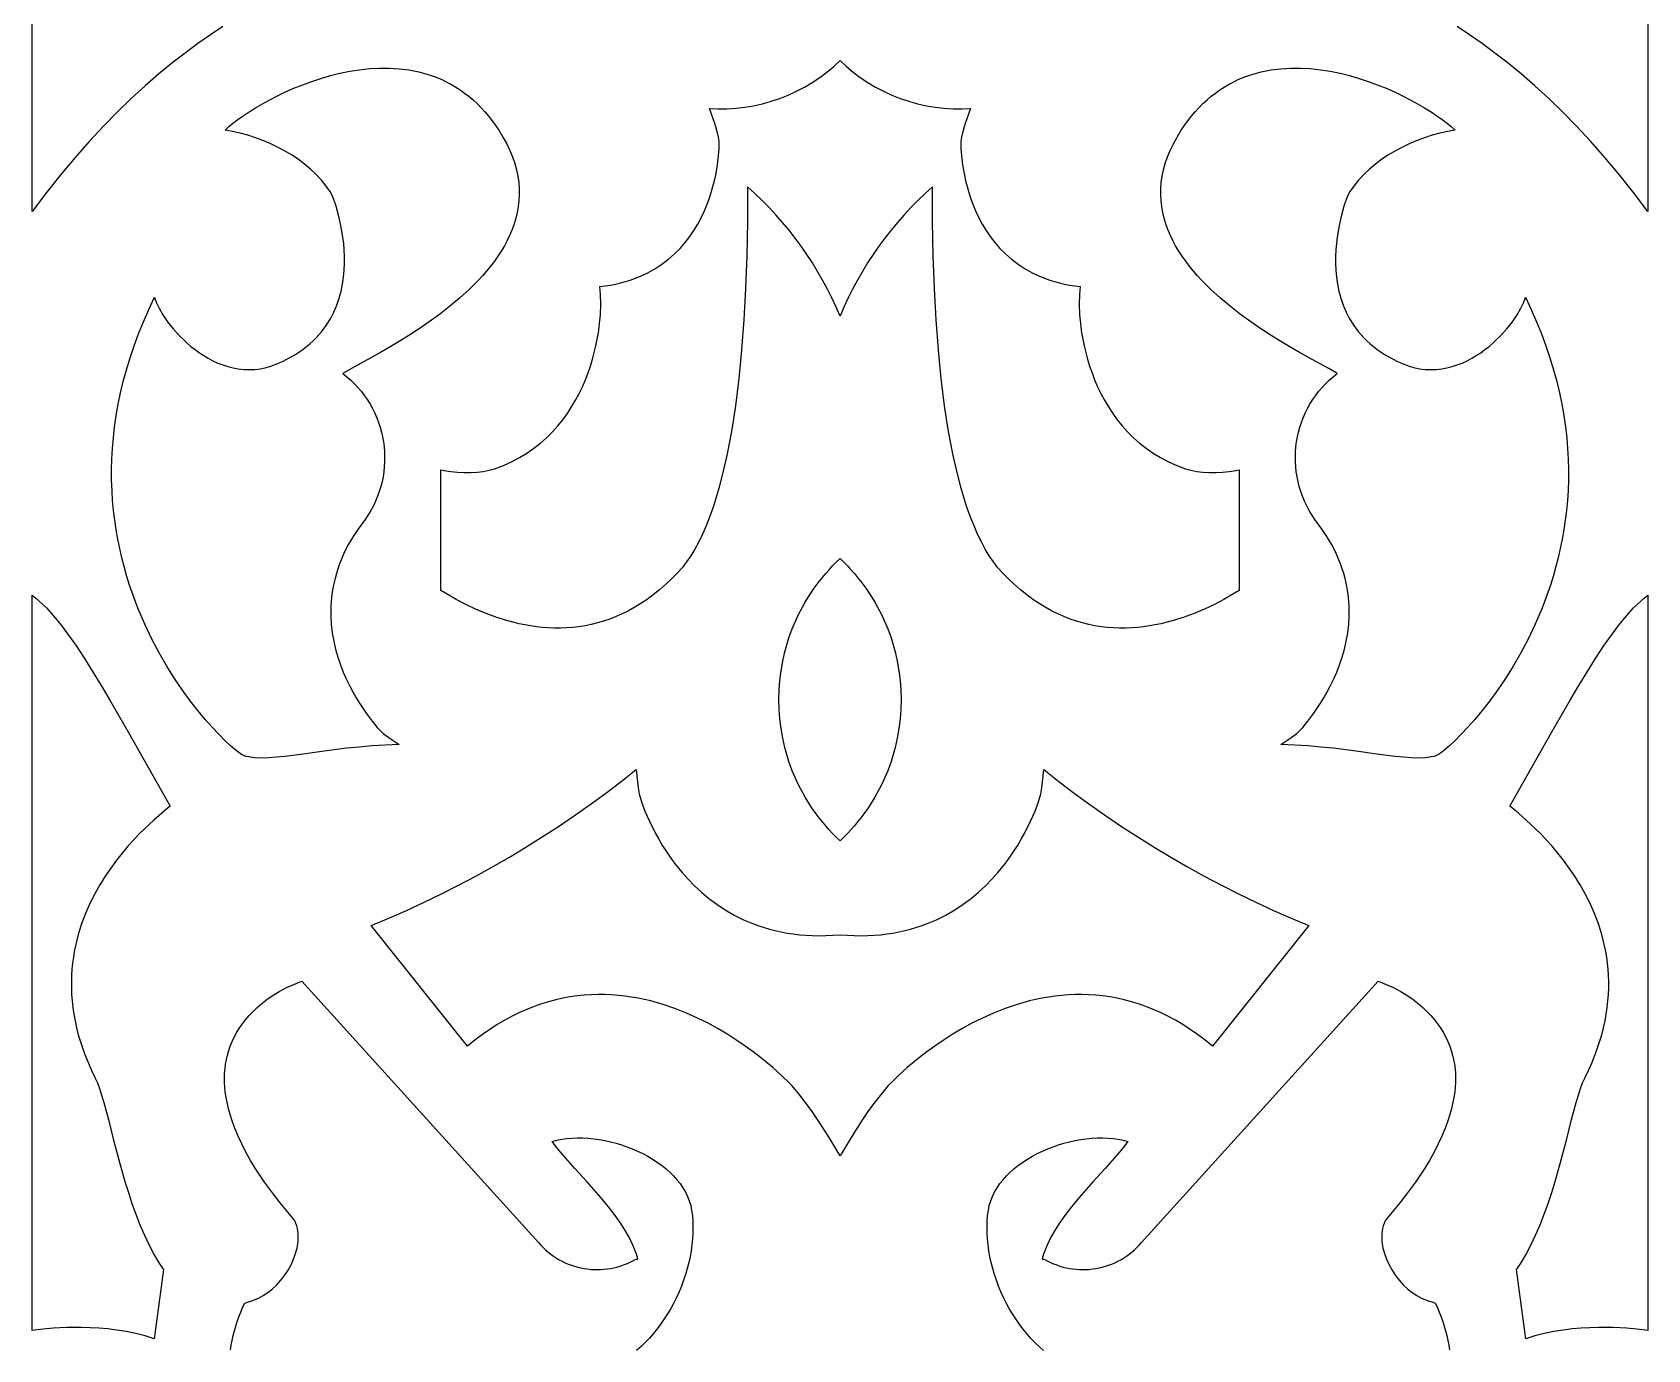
# Model space of a CAD drawing. Extents: x -350 to 350, y -780 to 780.
# Drawn here: x 190 to 270, y -253.9 to -188.7 of the extents above; entities that cross this region are included whole.
import ezdxf

# ---------------------------------------------------------------- set-up
doc = ezdxf.new("R2010")
doc.units = 0
doc.layers.add('LAYER_1', color=18, linetype='CONTINUOUS')

msp = doc.modelspace()

# ---------------------------------------------------------------- linework, layer by layer
at = {"layer": 'LAYER_1'}
for points in [[(199.436, -188.388), (198.83, -188.79), (198.207, -189.225), (197.57, -189.695), (196.92, -190.202), (196.259, -190.745), (195.587, -191.328), (194.905, -191.951), (194.217, -192.615), (193.522, -193.322), (192.822, -194.074), (192.118, -194.87), (191.413, -195.714), (190.707, -196.605), (190.002, -197.546), (190.002, -173.176)], [(270.001, -173.177), (270.001, -197.545), (269.297, -196.605), (268.591, -195.714), (267.886, -194.87), (267.183, -194.074), (266.483, -193.322), (265.788, -192.615), (265.099, -191.951), (264.418, -191.328), (263.746, -190.745), (263.084, -190.202), (262.434, -189.695), (261.797, -189.225), (261.175, -188.79), (260.569, -188.388)], [(199.815, -253.922), (199.854, -253.684), (199.901, -253.447), (199.954, -253.21), (200.014, -252.975), (200.081, -252.741), (200.155, -252.509), (200.236, -252.279), (200.324, -252.05), (200.419, -251.823), (200.52, -251.598), (200.652, -251.561), (200.922, -251.467), (201.199, -251.353), (201.438, -251.23), (201.671, -251.077), (201.896, -250.898), (202.11, -250.694), (202.311, -250.47), (202.497, -250.229), (202.665, -249.973), (202.814, -249.705), (202.94, -249.43), (203.042, -249.149), (203.117, -248.866), (203.162, -248.585), (203.176, -248.307), (203.171, -248.171), (203.157, -248.037), (203.134, -247.906), (203.101, -247.778), (203.059, -247.653), (203.007, -247.532), (202.904, -247.395), (202.673, -247.121), (202.343, -246.722), (201.942, -246.212), (201.499, -245.606), (201.27, -245.27), (201.041, -244.915), (200.816, -244.543), (200.597, -244.154), (200.389, -243.752), (200.195, -243.337), (200.019, -242.911), (199.864, -242.476), (199.733, -242.034), (199.631, -241.586), (199.56, -241.134), (199.538, -240.907), (199.525, -240.68), (199.522, -240.452), (199.528, -240.225), (199.546, -239.997), (199.574, -239.771), (199.614, -239.544), (199.665, -239.319), (199.729, -239.095), (199.806, -238.872), (199.896, -238.651), (200, -238.432), (200.118, -238.214), (200.25, -237.999), (200.397, -237.786), (200.56, -237.575), (200.739, -237.367), (200.934, -237.163), (201.145, -236.961), (201.374, -236.763), (201.621, -236.569), (201.885, -236.378), (202.056, -236.267), (202.232, -236.164), (202.597, -235.977), (203.35, -235.653), (215.067, -248.605), (215.182, -248.733), (215.301, -248.855), (215.425, -248.971), (215.553, -249.081), (215.685, -249.184), (215.821, -249.281), (215.96, -249.372), (216.102, -249.456), (216.247, -249.533), (216.395, -249.604), (216.546, -249.668), (216.699, -249.726), (216.854, -249.777), (217.011, -249.821), (217.169, -249.859), (217.329, -249.889), (217.49, -249.913), (217.652, -249.93), (217.815, -249.94), (217.978, -249.944), (218.142, -249.94), (218.305, -249.929), (218.468, -249.911), (218.631, -249.886), (218.793, -249.854), (218.954, -249.815), (219.114, -249.768), (219.273, -249.714), (219.429, -249.653), (219.585, -249.585), (219.738, -249.509), (219.888, -249.425), (219.996, -249.425), (219.981, -249.347), (219.913, -249.127), (219.748, -248.728), (219.558, -248.344), (219.346, -247.971), (219.115, -247.609), (218.866, -247.257), (218.604, -246.912), (218.329, -246.574), (218.045, -246.242), (217.459, -245.586), (216.867, -244.934), (216.288, -244.274), (216.01, -243.938), (215.743, -243.596), (215.979, -243.535), (216.223, -243.487), (216.474, -243.452), (216.732, -243.43), (216.995, -243.42), (217.263, -243.423), (217.534, -243.438), (217.808, -243.465), (218.083, -243.504), (218.36, -243.554), (218.635, -243.614), (218.91, -243.686), (219.182, -243.768), (219.452, -243.861), (219.717, -243.964), (219.977, -244.076), (220.231, -244.198), (220.477, -244.33), (220.716, -244.47), (220.946, -244.62), (221.166, -244.778), (221.375, -244.944), (221.572, -245.118), (221.757, -245.3), (221.927, -245.49), (222.083, -245.687), (222.224, -245.891), (222.347, -246.102), (222.453, -246.319), (222.54, -246.543), (222.608, -246.773), (222.655, -247.008), (222.691, -247.284), (222.713, -247.565), (222.721, -247.849), (222.717, -248.137), (222.701, -248.427), (222.672, -248.718), (222.631, -249.011), (222.578, -249.305), (222.514, -249.598), (222.439, -249.891), (222.352, -250.182), (222.255, -250.471), (222.148, -250.757), (222.03, -251.04), (221.903, -251.319), (221.766, -251.594), (221.62, -251.863), (221.465, -252.126), (221.301, -252.383), (221.128, -252.633), (220.947, -252.874), (220.758, -253.107), (220.562, -253.331), (220.358, -253.546), (220.147, -253.75), (219.929, -253.942)], [(240.075, -253.942), (239.857, -253.75), (239.646, -253.546), (239.442, -253.331), (239.246, -253.107), (239.057, -252.874), (238.876, -252.633), (238.704, -252.383), (238.54, -252.126), (238.385, -251.863), (238.238, -251.594), (238.101, -251.319), (237.974, -251.04), (237.856, -250.757), (237.749, -250.471), (237.652, -250.182), (237.566, -249.891), (237.49, -249.598), (237.426, -249.305), (237.373, -249.011), (237.333, -248.718), (237.304, -248.427), (237.287, -248.137), (237.283, -247.849), (237.292, -247.565), (237.314, -247.284), (237.349, -247.008), (237.396, -246.773), (237.464, -246.543), (237.551, -246.319), (237.657, -246.102), (237.781, -245.891), (237.921, -245.687), (238.077, -245.49), (238.248, -245.3), (238.432, -245.118), (238.629, -244.944), (238.838, -244.778), (239.058, -244.62), (239.288, -244.47), (239.527, -244.33), (239.774, -244.198), (240.028, -244.076), (240.288, -243.964), (240.553, -243.861), (240.822, -243.768), (241.094, -243.686), (241.369, -243.614), (241.645, -243.554), (241.921, -243.504), (242.197, -243.465), (242.47, -243.438), (242.742, -243.423), (243.009, -243.42), (243.273, -243.43), (243.53, -243.452), (243.782, -243.487), (244.026, -243.535), (244.261, -243.596), (243.994, -243.938), (243.716, -244.274), (243.137, -244.934), (242.545, -245.586), (241.959, -246.242), (241.675, -246.574), (241.401, -246.912), (241.138, -247.257), (240.89, -247.609), (240.658, -247.971), (240.446, -248.344), (240.256, -248.728), (240.091, -249.127), (240.024, -249.347), (240.009, -249.425), (240.116, -249.425), (240.267, -249.509), (240.42, -249.585), (240.575, -249.653), (240.732, -249.714), (240.89, -249.768), (241.05, -249.815), (241.211, -249.854), (241.373, -249.886), (241.536, -249.911), (241.699, -249.929), (241.863, -249.94), (242.026, -249.944), (242.189, -249.94), (242.352, -249.93), (242.514, -249.913), (242.675, -249.889), (242.835, -249.859), (242.993, -249.821), (243.15, -249.777), (243.305, -249.726), (243.458, -249.668), (243.609, -249.604), (243.757, -249.533), (243.902, -249.456), (244.045, -249.372), (244.184, -249.281), (244.319, -249.184), (244.451, -249.081), (244.579, -248.971), (244.703, -248.855), (244.822, -248.733), (244.937, -248.605), (256.654, -235.653), (257.408, -235.977), (257.772, -236.164), (257.948, -236.267), (258.119, -236.378), (258.384, -236.569), (258.63, -236.763), (258.859, -236.961), (259.071, -237.163), (259.266, -237.367), (259.444, -237.575), (259.607, -237.786), (259.754, -237.999), (259.887, -238.214), (260.005, -238.432), (260.108, -238.651), (260.198, -238.872), (260.275, -239.095), (260.339, -239.319), (260.391, -239.544), (260.43, -239.771), (260.459, -239.997), (260.476, -240.225), (260.483, -240.452), (260.479, -240.68), (260.466, -240.907), (260.444, -241.134), (260.373, -241.586), (260.271, -242.034), (260.14, -242.476), (259.985, -242.911), (259.809, -243.337), (259.615, -243.752), (259.407, -244.154), (259.189, -244.543), (258.963, -244.915), (258.734, -245.27), (258.505, -245.606), (258.062, -246.212), (257.661, -246.722), (257.332, -247.121), (257.101, -247.395), (256.998, -247.532), (256.946, -247.653), (256.903, -247.778), (256.871, -247.906), (256.848, -248.037), (256.833, -248.171), (256.828, -248.307), (256.842, -248.585), (256.888, -248.866), (256.963, -249.149), (257.064, -249.43), (257.191, -249.705), (257.339, -249.973), (257.507, -250.229), (257.693, -250.47), (257.894, -250.694), (258.109, -250.898), (258.333, -251.077), (258.566, -251.23), (258.806, -251.353), (259.083, -251.467), (259.353, -251.561), (259.484, -251.598), (259.586, -251.823), (259.68, -252.05), (259.768, -252.279), (259.849, -252.509), (259.923, -252.741), (259.99, -252.975), (260.05, -253.21), (260.104, -253.447), (260.15, -253.684), (260.189, -253.922)]]:
    msp.add_lwpolyline(points, dxfattribs=at)
for points in [[(230.317, -190.365), (230.651, -190.646), (231.004, -190.909), (231.373, -191.155), (231.758, -191.381), (232.156, -191.588), (232.565, -191.775), (232.984, -191.94), (233.411, -192.085), (233.844, -192.207), (234.282, -192.307), (234.721, -192.383), (235.162, -192.434), (235.601, -192.462), (236.037, -192.463), (236.469, -192.439), (236.187, -193.24), (236.072, -193.649), (236.026, -193.856), (235.99, -194.064), (235.984, -194.188), (235.99, -194.435), (236.016, -194.787), (236.07, -195.228), (236.16, -195.74), (236.221, -196.018), (236.294, -196.308), (236.381, -196.606), (236.481, -196.912), (236.597, -197.224), (236.73, -197.538), (236.879, -197.853), (237.047, -198.168), (237.234, -198.479), (237.442, -198.784), (237.671, -199.082), (237.922, -199.371), (238.197, -199.648), (238.497, -199.911), (238.822, -200.158), (239.173, -200.387), (239.552, -200.596), (239.96, -200.783), (240.397, -200.945), (240.627, -201.016), (240.865, -201.081), (241.111, -201.138), (241.365, -201.188), (241.627, -201.23), (241.897, -201.264), (241.858, -201.66), (241.847, -202.129), (241.867, -202.661), (241.925, -203.245), (241.969, -203.553), (242.024, -203.87), (242.091, -204.194), (242.169, -204.525), (242.26, -204.86), (242.364, -205.199), (242.482, -205.539), (242.613, -205.88), (242.76, -206.22), (242.922, -206.558), (243.1, -206.892), (243.294, -207.221), (243.505, -207.544), (243.734, -207.86), (243.981, -208.166), (244.247, -208.461), (244.532, -208.745), (244.836, -209.015), (245.161, -209.271), (245.507, -209.511), (245.874, -209.733), (246.264, -209.937), (246.676, -210.12), (247.111, -210.282), (247.384, -210.36), (247.672, -210.419), (247.973, -210.457), (248.286, -210.476), (248.609, -210.476), (248.941, -210.459), (249.278, -210.423), (249.621, -210.372), (249.769, -210.342), (249.769, -216.315), (249.463, -216.501), (249.013, -216.756), (248.54, -217.001), (248.046, -217.234), (247.534, -217.45), (247.003, -217.646), (246.457, -217.817), (245.896, -217.96), (245.611, -218.019), (245.323, -218.07), (245.032, -218.112), (244.738, -218.144), (244.442, -218.166), (244.144, -218.177), (243.844, -218.178), (243.543, -218.167), (243.239, -218.144), (242.935, -218.108), (242.629, -218.06), (242.322, -217.997), (242.015, -217.921), (241.707, -217.831), (241.399, -217.725), (241.091, -217.605), (240.783, -217.468), (240.475, -217.314), (240.168, -217.144), (239.861, -216.956), (239.556, -216.751), (239.251, -216.527), (238.948, -216.284), (238.647, -216.022), (238.347, -215.74), (238.049, -215.437), (237.823, -215.182), (237.606, -214.9), (237.396, -214.593), (237.195, -214.26), (237.001, -213.902), (236.816, -213.519), (236.638, -213.113), (236.468, -212.682), (236.305, -212.228), (236.151, -211.751), (236.004, -211.252), (235.864, -210.731), (235.732, -210.187), (235.608, -209.623), (235.491, -209.038), (235.381, -208.433), (235.278, -207.807), (235.183, -207.162), (235.095, -206.498), (235.014, -205.816), (234.94, -205.115), (234.874, -204.396), (234.761, -202.907), (234.676, -201.351), (234.618, -199.733), (234.586, -198.055), (234.581, -196.321), (234.215, -196.651), (233.859, -196.993), (233.511, -197.346), (233.174, -197.71), (232.846, -198.084), (232.528, -198.468), (232.222, -198.861), (231.926, -199.262), (231.642, -199.672), (231.37, -200.089), (231.109, -200.514), (230.862, -200.945), (230.627, -201.382), (230.405, -201.826), (230.197, -202.274), (230.002, -202.727), (229.807, -202.274), (229.599, -201.826), (229.378, -201.382), (229.143, -200.945), (228.895, -200.514), (228.635, -200.089), (228.362, -199.672), (228.078, -199.262), (227.783, -198.861), (227.476, -198.468), (227.159, -198.084), (226.831, -197.71), (226.493, -197.346), (226.146, -196.993), (225.789, -196.651), (225.424, -196.321), (225.418, -198.055), (225.387, -199.733), (225.329, -201.351), (225.244, -202.907), (225.131, -204.396), (225.064, -205.115), (224.99, -205.816), (224.909, -206.498), (224.821, -207.162), (224.726, -207.807), (224.624, -208.433), (224.514, -209.038), (224.397, -209.623), (224.272, -210.187), (224.14, -210.731), (224.001, -211.252), (223.854, -211.751), (223.699, -212.228), (223.537, -212.682), (223.367, -213.113), (223.189, -213.519), (223.003, -213.902), (222.81, -214.26), (222.608, -214.593), (222.399, -214.9), (222.181, -215.182), (221.955, -215.437), (221.658, -215.74), (221.358, -216.022), (221.056, -216.284), (220.753, -216.527), (220.449, -216.751), (220.143, -216.956), (219.837, -217.144), (219.529, -217.314), (219.222, -217.468), (218.913, -217.605), (218.605, -217.725), (218.297, -217.831), (217.989, -217.921), (217.682, -217.997), (217.375, -218.06), (217.07, -218.108), (216.765, -218.144), (216.462, -218.167), (216.16, -218.178), (215.86, -218.177), (215.562, -218.166), (215.266, -218.144), (214.973, -218.112), (214.682, -218.07), (214.394, -218.019), (214.108, -217.96), (213.548, -217.817), (213.001, -217.646), (212.471, -217.45), (211.958, -217.234), (211.464, -217.001), (210.992, -216.756), (210.542, -216.501), (210.236, -216.315), (210.236, -210.342), (210.384, -210.372), (210.726, -210.423), (211.064, -210.459), (211.395, -210.476), (211.718, -210.476), (212.031, -210.457), (212.333, -210.419), (212.621, -210.36), (212.894, -210.282), (213.329, -210.12), (213.741, -209.937), (214.13, -209.733), (214.497, -209.511), (214.843, -209.271), (215.168, -209.015), (215.473, -208.745), (215.758, -208.461), (216.023, -208.166), (216.27, -207.86), (216.499, -207.544), (216.71, -207.221), (216.905, -206.892), (217.082, -206.558), (217.244, -206.22), (217.391, -205.88), (217.523, -205.539), (217.641, -205.199), (217.745, -204.86), (217.835, -204.525), (217.914, -204.194), (217.98, -203.87), (218.035, -203.553), (218.079, -203.245), (218.137, -202.661), (218.158, -202.129), (218.147, -201.66), (218.107, -201.264), (218.378, -201.23), (218.64, -201.188), (218.894, -201.138), (219.139, -201.081), (219.377, -201.016), (219.607, -200.945), (220.045, -200.783), (220.452, -200.596), (220.831, -200.387), (221.183, -200.158), (221.508, -199.911), (221.807, -199.648), (222.082, -199.371), (222.334, -199.082), (222.563, -198.784), (222.77, -198.479), (222.957, -198.168), (223.125, -197.853), (223.275, -197.538), (223.407, -197.224), (223.523, -196.912), (223.624, -196.606), (223.71, -196.308), (223.784, -196.018), (223.845, -195.74), (223.935, -195.228), (223.989, -194.787), (224.014, -194.435), (224.02, -194.188), (224.015, -194.064), (223.978, -193.856), (223.932, -193.649), (223.817, -193.24), (223.536, -192.439), (223.967, -192.463), (224.404, -192.462), (224.843, -192.434), (225.283, -192.383), (225.723, -192.307), (226.16, -192.207), (226.593, -192.085), (227.02, -191.94), (227.439, -191.775), (227.848, -191.588), (228.246, -191.381), (228.631, -191.155), (229.001, -190.909), (229.354, -190.646), (229.688, -190.365), (230.002, -190.067)], [(208.172, -190.472), (208.658, -190.532), (208.899, -190.575), (209.139, -190.627), (209.378, -190.687), (209.614, -190.757), (209.848, -190.836), (210.08, -190.925), (210.309, -191.024), (210.536, -191.133), (210.76, -191.252), (210.98, -191.382), (211.197, -191.523), (211.411, -191.676), (211.621, -191.839), (211.827, -192.015), (212.029, -192.202), (212.226, -192.402), (212.419, -192.614), (212.607, -192.839), (212.869, -193.181), (213.103, -193.52), (213.312, -193.855), (213.494, -194.187), (213.652, -194.515), (213.785, -194.839), (213.895, -195.16), (213.982, -195.478), (214.047, -195.791), (214.091, -196.101), (214.115, -196.406), (214.118, -196.708), (214.103, -197.006), (214.069, -197.3), (214.018, -197.59), (213.949, -197.875), (213.865, -198.157), (213.765, -198.434), (213.651, -198.707), (213.522, -198.976), (213.381, -199.24), (213.226, -199.5), (213.061, -199.755), (212.884, -200.006), (212.697, -200.252), (212.5, -200.494), (212.295, -200.73), (212.081, -200.963), (211.633, -201.412), (211.161, -201.842), (210.671, -202.252), (210.17, -202.641), (209.663, -203.01), (209.156, -203.357), (208.655, -203.682), (208.165, -203.985), (207.245, -204.523), (206.441, -204.967), (205.802, -205.314), (205.374, -205.56), (205.58, -205.726), (205.776, -205.899), (205.961, -206.08), (206.136, -206.269), (206.301, -206.464), (206.454, -206.666), (206.597, -206.874), (206.73, -207.088), (206.851, -207.307), (206.961, -207.531), (207.061, -207.759), (207.149, -207.991), (207.226, -208.227), (207.292, -208.465), (207.347, -208.707), (207.39, -208.95), (207.422, -209.195), (207.442, -209.442), (207.451, -209.689), (207.449, -209.937), (207.434, -210.185), (207.408, -210.433), (207.37, -210.68), (207.321, -210.925), (207.259, -211.169), (207.185, -211.41), (207.1, -211.649), (207.002, -211.885), (206.892, -212.118), (206.769, -212.347), (206.635, -212.571), (206.488, -212.791), (206.298, -213.038), (206.122, -213.285), (205.957, -213.532), (205.806, -213.777), (205.666, -214.023), (205.537, -214.267), (205.42, -214.511), (205.314, -214.753), (205.219, -214.994), (205.134, -215.234), (205.059, -215.473), (204.993, -215.711), (204.891, -216.181), (204.824, -216.643), (204.789, -217.098), (204.785, -217.545), (204.809, -217.981), (204.858, -218.407), (204.93, -218.822), (205.023, -219.224), (205.133, -219.613), (205.259, -219.989), (205.399, -220.349), (205.548, -220.694), (205.706, -221.023), (205.87, -221.333), (206.036, -221.626), (206.204, -221.9), (206.531, -222.386), (206.832, -222.785), (207.085, -223.09), (207.273, -223.295), (207.375, -223.393), (207.768, -223.672), (208.172, -223.938), (207.485, -223.966), (206.824, -224.009), (206.19, -224.064), (205.582, -224.128), (204.448, -224.272), (203.423, -224.414), (202.511, -224.532), (202.097, -224.574), (201.712, -224.6), (201.356, -224.608), (201.029, -224.594), (200.731, -224.556), (200.593, -224.527), (200.463, -224.49), (200.368, -224.442), (200.222, -224.341), (200.031, -224.189), (199.8, -223.987), (199.532, -223.735), (199.233, -223.435), (198.908, -223.088), (198.561, -222.694), (198.198, -222.254), (197.822, -221.77), (197.438, -221.243), (197.052, -220.672), (196.668, -220.06), (196.291, -219.407), (195.925, -218.715), (195.575, -217.984), (195.408, -217.604), (195.247, -217.214), (195.092, -216.816), (194.944, -216.408), (194.803, -215.991), (194.671, -215.566), (194.548, -215.132), (194.434, -214.689), (194.33, -214.237), (194.237, -213.778), (194.154, -213.31), (194.084, -212.833), (194.026, -212.349), (193.981, -211.857), (193.949, -211.357), (193.932, -210.85), (193.929, -210.334), (193.941, -209.812), (193.97, -209.282), (194.015, -208.745), (194.077, -208.201), (194.157, -207.65), (194.255, -207.092), (194.372, -206.527), (194.508, -205.956), (194.665, -205.378), (194.842, -204.794), (195.04, -204.204), (195.26, -203.607), (195.503, -203.005), (195.769, -202.397), (196.058, -201.783), (196.093, -201.904), (196.143, -202.038), (196.281, -202.332), (196.469, -202.658), (196.705, -203.003), (196.986, -203.358), (197.307, -203.713), (197.483, -203.888), (197.668, -204.059), (197.861, -204.225), (198.064, -204.385), (198.274, -204.537), (198.492, -204.681), (198.717, -204.814), (198.95, -204.937), (199.189, -205.047), (199.434, -205.143), (199.685, -205.224), (199.942, -205.29), (200.204, -205.337), (200.471, -205.366), (200.742, -205.375), (201.017, -205.363), (201.296, -205.329), (201.578, -205.27), (201.863, -205.187), (202.151, -205.078), (202.388, -204.972), (202.613, -204.861), (202.829, -204.744), (203.034, -204.623), (203.228, -204.497), (203.413, -204.366), (203.588, -204.231), (203.754, -204.092), (203.91, -203.949), (204.058, -203.803), (204.326, -203.5), (204.561, -203.185), (204.765, -202.86), (204.938, -202.527), (205.084, -202.186), (205.203, -201.842), (205.297, -201.494), (205.369, -201.144), (205.42, -200.796), (205.451, -200.449), (205.466, -200.106), (205.464, -199.769), (205.449, -199.44), (205.422, -199.12), (205.384, -198.81), (205.285, -198.232), (205.167, -197.719), (205.043, -197.285), (204.929, -196.944), (204.837, -196.711), (204.783, -196.599), (204.562, -196.288), (204.32, -195.993), (204.057, -195.712), (203.775, -195.446), (203.477, -195.195), (203.163, -194.96), (202.836, -194.741), (202.496, -194.538), (202.146, -194.351), (201.788, -194.18), (201.422, -194.025), (201.051, -193.888), (200.676, -193.767), (200.299, -193.663), (199.922, -193.577), (199.545, -193.509), (199.724, -193.346), (199.933, -193.173), (200.173, -192.99), (200.441, -192.8), (200.735, -192.604), (201.054, -192.406), (201.396, -192.206), (201.759, -192.008), (202.142, -191.812), (202.544, -191.622), (202.962, -191.438), (203.394, -191.264), (203.84, -191.101), (204.298, -190.951), (204.765, -190.816), (205.24, -190.699), (205.722, -190.6), (206.209, -190.524), (206.699, -190.47), (207.191, -190.443), (207.682, -190.442)], [(252.814, -190.443), (253.305, -190.47), (253.795, -190.524), (254.282, -190.6), (254.764, -190.699), (255.24, -190.816), (255.707, -190.951), (256.164, -191.101), (256.61, -191.264), (257.043, -191.438), (257.461, -191.622), (257.862, -191.812), (258.245, -192.008), (258.609, -192.206), (258.951, -192.406), (259.27, -192.604), (259.564, -192.8), (259.831, -192.99), (260.071, -193.173), (260.281, -193.346), (260.459, -193.509), (260.083, -193.577), (259.705, -193.663), (259.328, -193.767), (258.953, -193.888), (258.582, -194.025), (258.217, -194.18), (257.858, -194.351), (257.508, -194.538), (257.169, -194.741), (256.841, -194.96), (256.527, -195.195), (256.229, -195.446), (255.948, -195.712), (255.685, -195.993), (255.442, -196.288), (255.221, -196.599), (255.167, -196.711), (255.076, -196.944), (254.961, -197.285), (254.837, -197.719), (254.719, -198.232), (254.62, -198.81), (254.583, -199.12), (254.556, -199.44), (254.54, -199.769), (254.539, -200.106), (254.553, -200.449), (254.585, -200.796), (254.636, -201.144), (254.707, -201.494), (254.802, -201.842), (254.921, -202.186), (255.066, -202.527), (255.24, -202.86), (255.443, -203.185), (255.678, -203.5), (255.947, -203.803), (256.094, -203.949), (256.25, -204.092), (256.416, -204.231), (256.591, -204.366), (256.776, -204.497), (256.971, -204.623), (257.176, -204.744), (257.391, -204.861), (257.617, -204.972), (257.854, -205.078), (258.141, -205.187), (258.426, -205.27), (258.708, -205.329), (258.987, -205.363), (259.262, -205.375), (259.534, -205.366), (259.8, -205.337), (260.062, -205.29), (260.319, -205.224), (260.57, -205.143), (260.816, -205.047), (261.055, -204.937), (261.287, -204.814), (261.513, -204.681), (261.731, -204.537), (261.941, -204.385), (262.143, -204.225), (262.337, -204.059), (262.521, -203.888), (262.697, -203.713), (263.019, -203.358), (263.299, -203.003), (263.535, -202.658), (263.724, -202.332), (263.862, -202.038), (263.911, -201.904), (263.946, -201.783), (264.236, -202.397), (264.501, -203.005), (264.744, -203.607), (264.964, -204.204), (265.163, -204.794), (265.34, -205.378), (265.496, -205.956), (265.633, -206.527), (265.75, -207.092), (265.848, -207.65), (265.927, -208.201), (265.989, -208.745), (266.034, -209.282), (266.063, -209.812), (266.076, -210.334), (266.073, -210.85), (266.055, -211.357), (266.024, -211.857), (265.979, -212.349), (265.921, -212.833), (265.85, -213.31), (265.768, -213.778), (265.674, -214.237), (265.571, -214.689), (265.457, -215.132), (265.333, -215.566), (265.201, -215.991), (265.061, -216.408), (264.913, -216.816), (264.758, -217.214), (264.596, -217.604), (264.429, -217.984), (264.08, -218.715), (263.714, -219.407), (263.336, -220.06), (262.952, -220.672), (262.566, -221.243), (262.183, -221.77), (261.807, -222.254), (261.443, -222.694), (261.096, -223.088), (260.771, -223.435), (260.472, -223.735), (260.205, -223.987), (259.973, -224.189), (259.782, -224.341), (259.637, -224.442), (259.541, -224.49), (259.411, -224.527), (259.273, -224.556), (258.976, -224.594), (258.649, -224.608), (258.292, -224.6), (257.907, -224.574), (257.494, -224.532), (256.581, -224.414), (255.557, -224.272), (254.423, -224.128), (253.815, -224.064), (253.181, -224.009), (252.52, -223.966), (251.833, -223.938), (252.236, -223.672), (252.63, -223.393), (252.731, -223.295), (252.919, -223.09), (253.173, -222.785), (253.473, -222.386), (253.8, -221.9), (253.968, -221.626), (254.135, -221.333), (254.298, -221.023), (254.456, -220.694), (254.606, -220.349), (254.745, -219.989), (254.871, -219.613), (254.982, -219.224), (255.074, -218.822), (255.146, -218.407), (255.196, -217.981), (255.219, -217.545), (255.215, -217.098), (255.181, -216.643), (255.114, -216.181), (255.011, -215.711), (254.946, -215.473), (254.871, -215.234), (254.786, -214.994), (254.69, -214.753), (254.584, -214.511), (254.467, -214.267), (254.339, -214.023), (254.199, -213.777), (254.047, -213.532), (253.883, -213.285), (253.706, -213.038), (253.517, -212.791), (253.37, -212.571), (253.235, -212.347), (253.113, -212.118), (253.003, -211.885), (252.905, -211.649), (252.819, -211.41), (252.745, -211.169), (252.684, -210.925), (252.634, -210.68), (252.596, -210.433), (252.57, -210.185), (252.556, -209.937), (252.553, -209.689), (252.562, -209.442), (252.582, -209.195), (252.614, -208.95), (252.658, -208.707), (252.712, -208.465), (252.778, -208.227), (252.856, -207.991), (252.944, -207.759), (253.043, -207.531), (253.154, -207.307), (253.275, -207.088), (253.407, -206.874), (253.55, -206.666), (253.704, -206.464), (253.868, -206.269), (254.043, -206.08), (254.228, -205.899), (254.424, -205.726), (254.631, -205.56), (254.202, -205.314), (253.563, -204.967), (252.76, -204.523), (251.839, -203.985), (251.35, -203.682), (250.848, -203.357), (250.341, -203.01), (249.834, -202.641), (249.333, -202.252), (248.844, -201.842), (248.372, -201.412), (247.923, -200.963), (247.71, -200.73), (247.504, -200.494), (247.308, -200.252), (247.121, -200.006), (246.944, -199.755), (246.778, -199.5), (246.624, -199.24), (246.482, -198.976), (246.354, -198.707), (246.239, -198.434), (246.139, -198.157), (246.055, -197.875), (245.987, -197.59), (245.935, -197.3), (245.901, -197.006), (245.886, -196.708), (245.89, -196.406), (245.913, -196.101), (245.957, -195.791), (246.022, -195.478), (246.109, -195.16), (246.219, -194.839), (246.353, -194.515), (246.51, -194.187), (246.693, -193.855), (246.901, -193.52), (247.136, -193.181), (247.397, -192.839), (247.585, -192.614), (247.778, -192.402), (247.976, -192.202), (248.177, -192.015), (248.383, -191.839), (248.593, -191.676), (248.807, -191.523), (249.024, -191.382), (249.245, -191.252), (249.468, -191.133), (249.695, -191.024), (249.924, -190.925), (250.156, -190.836), (250.391, -190.757), (250.627, -190.687), (250.865, -190.627), (251.105, -190.575), (251.346, -190.532), (251.833, -190.472), (252.322, -190.442)], [(230.189, -214.912), (230.369, -215.095), (230.544, -215.281), (230.712, -215.471), (230.875, -215.665), (231.031, -215.861), (231.182, -216.061), (231.327, -216.264), (231.466, -216.47), (231.599, -216.678), (231.726, -216.889), (231.847, -217.103), (231.962, -217.319), (232.072, -217.537), (232.175, -217.757), (232.273, -217.98), (232.364, -218.204), (232.45, -218.43), (232.53, -218.658), (232.604, -218.888), (232.672, -219.119), (232.734, -219.351), (232.84, -219.819), (232.923, -220.291), (232.982, -220.766), (233.018, -221.242), (233.029, -221.72), (233.018, -222.198), (232.982, -222.674), (232.923, -223.149), (232.84, -223.621), (232.79, -223.855), (232.734, -224.089), (232.672, -224.321), (232.604, -224.552), (232.53, -224.781), (232.45, -225.009), (232.364, -225.236), (232.273, -225.46), (232.175, -225.683), (232.072, -225.903), (231.962, -226.121), (231.847, -226.337), (231.726, -226.551), (231.599, -226.762), (231.466, -226.97), (231.327, -227.176), (231.182, -227.379), (231.031, -227.578), (230.875, -227.775), (230.712, -227.968), (230.544, -228.158), (230.369, -228.345), (230.189, -228.528), (230.002, -228.707), (229.815, -228.528), (229.635, -228.345), (229.461, -228.158), (229.292, -227.968), (229.13, -227.775), (228.973, -227.578), (228.822, -227.379), (228.678, -227.176), (228.539, -226.97), (228.406, -226.762), (228.278, -226.551), (228.157, -226.337), (228.042, -226.121), (227.933, -225.903), (227.829, -225.683), (227.732, -225.46), (227.64, -225.236), (227.554, -225.009), (227.475, -224.781), (227.401, -224.552), (227.333, -224.321), (227.271, -224.089), (227.214, -223.855), (227.164, -223.621), (227.081, -223.149), (227.022, -222.674), (226.987, -222.198), (226.975, -221.72), (226.987, -221.242), (227.022, -220.766), (227.081, -220.291), (227.164, -219.819), (227.271, -219.351), (227.333, -219.119), (227.401, -218.888), (227.475, -218.658), (227.554, -218.43), (227.64, -218.204), (227.732, -217.98), (227.829, -217.757), (227.933, -217.537), (228.042, -217.319), (228.157, -217.103), (228.278, -216.889), (228.406, -216.678), (228.539, -216.47), (228.678, -216.264), (228.822, -216.061), (228.973, -215.861), (229.13, -215.665), (229.292, -215.471), (229.461, -215.281), (229.635, -215.095), (229.815, -214.912), (230.002, -214.733)], [(190.174, -216.684), (190.348, -216.834), (190.523, -216.998), (190.699, -217.175), (191.058, -217.572), (191.424, -218.021), (191.799, -218.522), (192.185, -219.073), (192.581, -219.672), (192.99, -220.318), (193.412, -221.01), (193.848, -221.746), (194.769, -223.343), (195.761, -225.099), (196.832, -227), (196.689, -227.115), (196.409, -227.343), (196.018, -227.68), (195.543, -228.124), (195.283, -228.384), (195.012, -228.669), (194.733, -228.98), (194.45, -229.314), (194.167, -229.673), (193.886, -230.055), (193.612, -230.46), (193.346, -230.887), (193.094, -231.337), (192.857, -231.809), (192.64, -232.302), (192.446, -232.816), (192.278, -233.35), (192.205, -233.625), (192.139, -233.904), (192.082, -234.189), (192.034, -234.478), (191.994, -234.773), (191.964, -235.071), (191.944, -235.375), (191.935, -235.683), (191.936, -235.996), (191.948, -236.314), (191.972, -236.636), (192.008, -236.962), (192.056, -237.293), (192.117, -237.628), (192.192, -237.967), (192.28, -238.31), (192.382, -238.658), (192.499, -239.01), (192.631, -239.366), (192.778, -239.725), (192.941, -240.089), (193.12, -240.457), (193.225, -240.691), (193.33, -240.974), (193.436, -241.302), (193.544, -241.671), (193.77, -242.513), (194.014, -243.468), (194.285, -244.501), (194.591, -245.578), (194.759, -246.123), (194.938, -246.666), (195.13, -247.203), (195.335, -247.731), (195.554, -248.244), (195.788, -248.738), (196.039, -249.21), (196.307, -249.655), (196.447, -249.866), (196.494, -249.932), (196.04, -253.367), (195.592, -253.23), (195.123, -253.111), (194.656, -253.015), (194.194, -252.94), (193.74, -252.883), (193.297, -252.844), (192.868, -252.819), (192.457, -252.807), (191.7, -252.813), (191.051, -252.848), (190.534, -252.894), (190.002, -252.958), (190.002, -216.548)], [(270.001, -252.958), (269.47, -252.894), (268.954, -252.848), (268.305, -252.813), (267.547, -252.807), (267.136, -252.819), (266.708, -252.844), (266.265, -252.883), (265.811, -252.94), (265.348, -253.015), (264.881, -253.111), (264.412, -253.23), (263.965, -253.367), (263.51, -249.932), (263.557, -249.866), (263.698, -249.655), (263.965, -249.21), (264.216, -248.738), (264.45, -248.244), (264.67, -247.731), (264.875, -247.203), (265.066, -246.666), (265.246, -246.123), (265.414, -245.578), (265.719, -244.501), (265.99, -243.468), (266.235, -242.513), (266.46, -241.671), (266.568, -241.302), (266.674, -240.974), (266.78, -240.691), (266.885, -240.457), (267.064, -240.089), (267.227, -239.725), (267.374, -239.366), (267.506, -239.01), (267.622, -238.658), (267.725, -238.31), (267.813, -237.967), (267.887, -237.628), (267.948, -237.293), (267.997, -236.962), (268.032, -236.636), (268.056, -236.314), (268.069, -235.996), (268.07, -235.683), (268.06, -235.375), (268.04, -235.071), (268.01, -234.773), (267.971, -234.478), (267.922, -234.189), (267.865, -233.904), (267.8, -233.625), (267.727, -233.35), (267.559, -232.816), (267.364, -232.302), (267.147, -231.809), (266.911, -231.337), (266.658, -230.887), (266.393, -230.46), (266.118, -230.055), (265.837, -229.673), (265.554, -229.314), (265.271, -228.98), (264.993, -228.669), (264.722, -228.384), (264.461, -228.124), (263.987, -227.68), (263.596, -227.343), (263.315, -227.115), (263.172, -227), (264.243, -225.099), (265.235, -223.343), (266.156, -221.746), (266.593, -221.01), (267.015, -220.318), (267.423, -219.672), (267.82, -219.073), (268.205, -218.522), (268.58, -218.021), (268.947, -217.572), (269.305, -217.175), (269.481, -216.998), (269.656, -216.834), (269.83, -216.684), (270.001, -216.549)], [(240.844, -225.77), (241.603, -226.347), (242.373, -226.911), (243.154, -227.461), (243.945, -227.998), (244.747, -228.519), (245.558, -229.027), (246.378, -229.52), (247.207, -229.997), (248.044, -230.46), (248.889, -230.907), (249.742, -231.338), (250.602, -231.753), (251.469, -232.153), (252.342, -232.535), (253.22, -232.902), (248.448, -238.877), (248.08, -238.58), (247.711, -238.303), (247.343, -238.047), (246.976, -237.811), (246.609, -237.595), (246.243, -237.397), (245.879, -237.218), (245.515, -237.057), (245.153, -236.913), (244.792, -236.786), (244.434, -236.676), (244.077, -236.581), (243.722, -236.502), (243.37, -236.438), (243.02, -236.388), (242.672, -236.352), (242.327, -236.329), (241.986, -236.32), (241.647, -236.322), (241.312, -236.336), (240.98, -236.362), (240.652, -236.398), (240.327, -236.444), (240.007, -236.501), (239.69, -236.566), (239.378, -236.64), (238.768, -236.812), (238.176, -237.013), (237.606, -237.239), (237.057, -237.485), (236.532, -237.747), (236.031, -238.022), (235.557, -238.304), (235.11, -238.591), (234.691, -238.877), (234.303, -239.16), (233.946, -239.434), (233.333, -239.94), (232.862, -240.365), (232.545, -240.673), (232.391, -240.834), (232.049, -241.233), (231.724, -241.646), (231.413, -242.072), (231.115, -242.507), (230.548, -243.398), (230.002, -244.301), (229.457, -243.398), (228.889, -242.507), (228.591, -242.072), (228.281, -241.646), (227.955, -241.233), (227.613, -240.834), (227.46, -240.673), (227.142, -240.365), (226.671, -239.94), (226.058, -239.434), (225.701, -239.16), (225.313, -238.877), (224.895, -238.591), (224.448, -238.304), (223.973, -238.022), (223.473, -237.747), (222.947, -237.485), (222.399, -237.239), (221.828, -237.013), (221.237, -236.812), (220.626, -236.64), (220.314, -236.566), (219.998, -236.501), (219.677, -236.444), (219.353, -236.398), (219.025, -236.362), (218.693, -236.336), (218.357, -236.322), (218.019, -236.32), (217.677, -236.329), (217.332, -236.352), (216.985, -236.388), (216.635, -236.438), (216.282, -236.502), (215.928, -236.581), (215.571, -236.676), (215.212, -236.786), (214.851, -236.913), (214.489, -237.057), (214.126, -237.218), (213.761, -237.397), (213.395, -237.595), (213.029, -237.811), (212.661, -238.047), (212.293, -238.303), (211.925, -238.58), (211.556, -238.877), (206.784, -232.902), (207.663, -232.535), (208.536, -232.153), (209.403, -231.753), (210.262, -231.338), (211.115, -230.907), (211.96, -230.46), (212.798, -229.997), (213.627, -229.52), (214.447, -229.027), (215.258, -228.519), (216.059, -227.998), (216.85, -227.461), (217.631, -226.911), (218.401, -226.347), (219.16, -225.77), (219.907, -225.179), (219.97, -225.785), (220.005, -226.087), (220.054, -226.387), (220.189, -226.829), (220.344, -227.237), (220.564, -227.741), (220.853, -228.319), (221.025, -228.629), (221.216, -228.949), (221.427, -229.278), (221.658, -229.611), (221.911, -229.946), (222.185, -230.281), (222.481, -230.612), (222.8, -230.938), (223.142, -231.255), (223.509, -231.561), (223.9, -231.853), (224.316, -232.128), (224.758, -232.384), (225.227, -232.617), (225.471, -232.725), (225.723, -232.826), (225.981, -232.92), (226.246, -233.007), (226.518, -233.086), (226.798, -233.157), (227.084, -233.221), (227.378, -233.275), (227.68, -233.321), (227.988, -233.357), (228.305, -233.384), (228.629, -233.4), (228.96, -233.407), (229.299, -233.403), (229.647, -233.388), (230.002, -233.361), (230.358, -233.388), (230.705, -233.403), (231.044, -233.407), (231.376, -233.4), (231.7, -233.384), (232.016, -233.357), (232.325, -233.321), (232.626, -233.275), (232.92, -233.221), (233.207, -233.157), (233.486, -233.086), (233.758, -233.007), (234.024, -232.92), (234.282, -232.826), (234.533, -232.725), (234.777, -232.617), (235.246, -232.384), (235.688, -232.128), (236.105, -231.853), (236.496, -231.561), (236.862, -231.255), (237.205, -230.938), (237.524, -230.612), (237.82, -230.281), (238.094, -229.946), (238.346, -229.611), (238.578, -229.278), (238.789, -228.949), (238.98, -228.629), (239.152, -228.319), (239.441, -227.741), (239.66, -227.237), (239.815, -226.829), (239.951, -226.387), (239.999, -226.087), (240.035, -225.785), (240.097, -225.179)]]:
    msp.add_lwpolyline(points, close=True, dxfattribs=at)

doc.saveas('drawing.dxf')
